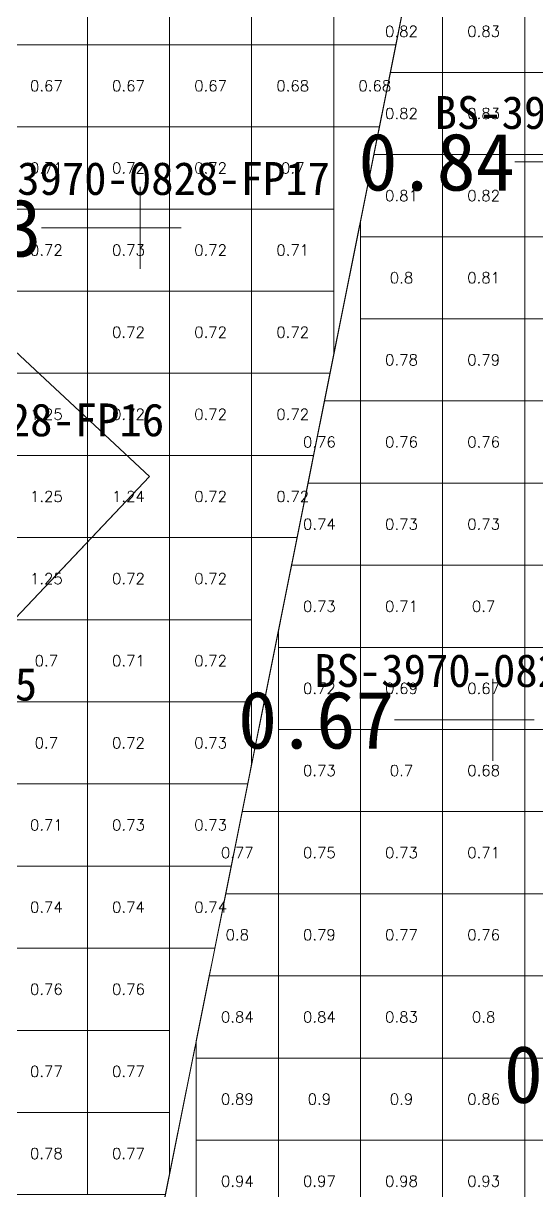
# Model space of a CAD drawing. Header units: inches. Extents: x 469759 to 470079, y 4349683 to 4349873.
# Drawn here: x 469999.35 to 470005.6, y 4349702.59 to 4349716.81 of the extents above; entities that cross this region are included whole.
import ezdxf
from ezdxf.enums import TextEntityAlignment as Align

# ---------------------------------------------------------------- set-up
doc = ezdxf.new("R2010")
doc.units = ezdxf.units.IN
doc.header["$MEASUREMENT"] = 0
for name, color, linetype, lineweight in [('0.500-1.000', 7, 'Continuous', 0), ('1.000-1.500', 7, 'Continuous', 0), ('孔口文字', 7, 'Continuous', 0), ('点', 7, 'Continuous', 0), ('爆区方格网', 7, 'Continuous', 0), ('线条', 7, 'Continuous', 0), ('钻孔', 7, 'Continuous', 0)]:
    doc.layers.add(name, color=color, linetype=linetype, lineweight=lineweight)
doc.styles.add('3dmine_textStyle_1', font='txt.shx', dxfattribs={"height": 1, "bigfont": 'gbcbig.shx'})
doc.styles.add('3dmine_textStyle_3', font='SimSun.ttf', dxfattribs={"height": 1})
doc.styles.add('3dmine_textStyle_4', font='simsunb.ttf', dxfattribs={"height": 1})

msp = doc.modelspace()

# ---------------------------------------------------------------- hatches: boundary and pattern name
at = {"layer": '钻孔', "linetype": 'Continuous', "lineweight": 0, "true_color": 0x00ffff, "extrusion": (0, 1, 0)}
for points in [[(-470001.775, 3959.865), (-470000.775, 3959.865), (-470000.775, 3970.865), (-470001.775, 3970.865)], [(-470006.073, 3960.023), (-470005.073, 3960.023), (-470005.073, 3971.023), (-470006.073, 3971.023)]]:
    msp.add_hatch(color=4, dxfattribs=at).paths.add_polyline_path(points, flags=0)
at = {"layer": '钻孔', "linetype": 'Continuous', "lineweight": 0, "true_color": 0x0000ff, "extrusion": (0, 1, 0)}
msp.add_hatch(color=5, dxfattribs=at).paths.add_polyline_path([(-469999.756, 3959.548), (-469998.756, 3959.548), (-469998.756, 3970.548), (-469999.756, 3970.548)], flags=0)

# ---------------------------------------------------------------- linework, layer by layer
at = {"layer": '0.500-1.000', "color": 4, "linetype": 'Continuous', "lineweight": 0, "true_color": 0x00ffff}
for points in [[(469978.742, 4349698.281), (469980.154, 4349702.694), (469981.009, 4349705.366), (469982.742, 4349711.814), (469985.267, 4349707.116), (469988.107, 4349705.148), (469988.558, 4349704.836), (469990.942, 4349707.038), (469990.864, 4349707.283), (469990.139, 4349709.552), (469993.3, 4349711.78), (469995.933, 4349710.561), (469998.897, 4349709.188), (470000.187, 4349710.546), (470000.892, 4349711.288), (469997.67, 4349714.286), (469997.501, 4349716.07), (469997.307, 4349718.121), (469996.76, 4349719.232), (469994.803, 4349723.2), (469997.774, 4349724.997), (470000.469, 4349723.908), (470003.514, 4349725.713), (470004.352, 4349723.499)], [(470005.924, 4349693.496), (470002.466, 4349692.429), (469999.458, 4349694.437), (470000.259, 4349698.432), (470001.652, 4349705.381), (470002.21, 4349708.163), (470003.043, 4349712.319), (470003.043, 4349712.319), (470004.403, 4349719.103), (470004.962, 4349721.889), (470007.947, 4349723.977)], [(470004.352, 4349723.499), (470004.962, 4349721.889), (470003.86, 4349716.394), (470003.86, 4349716.394), (470002.428, 4349709.248), (470001.607, 4349705.157), (470001.074, 4349702.498), (469999.86, 4349696.442), (469999.458, 4349694.437), (469995.59, 4349691.598), (469995.579, 4349691.59), (469992.567, 4349689.544), (469989.579, 4349691.59), (469988.142, 4349691.637), (469984.329, 4349691.764), (469982.226, 4349692.184), (469980.798, 4349692.47), (469978.133, 4349694.378)]]:
    msp.add_lwpolyline(points, dxfattribs=at)
at = {"layer": '1.000-1.500', "color": 5, "linetype": 'Continuous', "lineweight": 0, "true_color": 0x0000ff}
msp.add_lwpolyline([(469995.839, 4349718.091), (469993.144, 4349716.406), (469993.327, 4349716.277), (469995.366, 4349714.835), (469995.8, 4349714.527), (469997.67, 4349714.286), (470000.892, 4349711.288), (469998.897, 4349709.188), (469994.336, 4349711.301), (469993.3, 4349711.78), (469990.902, 4349710.09), (469990.139, 4349709.552), (469990.942, 4349707.038), (469988.558, 4349704.836), (469985.267, 4349707.116), (469984.751, 4349708.076), (469982.742, 4349711.814), (469984.963, 4349716.86)], dxfattribs=at)
at = {"layer": '点', "color": 138, "linetype": 'Continuous', "lineweight": 0, "true_color": 0x004c4c}
for points, elevation in [([(470000.775, 4349713.817), (470000.775, 4349714.817)], 3970.865), ([(470001.275, 4349714.317), (470000.275, 4349714.317)], 3970.865), ([(470005.073, 4349707.826), (470005.073, 4349708.826)], 3971.023), ([(470005.573, 4349708.326), (470004.573, 4349708.326)], 3971.023)]:
    msp.add_lwpolyline(points, dxfattribs=dict(at, elevation=elevation))
at = {"layer": '爆区方格网', "color": 4, "linetype": 'Continuous', "lineweight": 0, "true_color": 0x00ffff}
for points, elevation in [([(470000.134, 4349716.545), (469999.134, 4349716.545), (469999.134, 4349717.545), (470000.134, 4349717.545), (470000.134, 4349716.545)], 3969.894), ([(470001.134, 4349716.545), (470000.134, 4349716.545), (470000.134, 4349717.545), (470001.134, 4349717.545), (470001.134, 4349716.545)], 3969.894), ([(470002.134, 4349716.545), (470001.134, 4349716.545), (470001.134, 4349717.545), (470002.134, 4349717.545), (470002.134, 4349716.545)], 3969.894), ([(470003.134, 4349716.545), (470002.134, 4349716.545), (470002.134, 4349717.545), (470003.134, 4349717.545), (470003.134, 4349716.545)], 3969.894), ([(470003.891, 4349716.545), (470003.134, 4349716.545), (470003.134, 4349717.545), (470004.091, 4349717.545), (470003.891, 4349716.545)], 3969.894), ([(470004.459, 4349716.208), (470003.823, 4349716.208), (470004.024, 4349717.208), (470004.459, 4349717.208), (470004.459, 4349716.208)], 3970.36), ([(470005.459, 4349716.208), (470004.459, 4349716.208), (470004.459, 4349717.208), (470005.459, 4349717.208), (470005.459, 4349716.208)], 3970.36), ([(470006.459, 4349716.208), (470005.459, 4349716.208), (470005.459, 4349717.208), (470006.459, 4349717.208), (470006.459, 4349716.208)], 3970.36), ([(470000.134, 4349715.545), (469999.134, 4349715.545), (469999.134, 4349716.545), (470000.134, 4349716.545), (470000.134, 4349715.545)], 3969.894), ([(470001.134, 4349715.545), (470000.134, 4349715.545), (470000.134, 4349716.545), (470001.134, 4349716.545), (470001.134, 4349715.545)], 3969.894), ([(470002.134, 4349715.545), (470001.134, 4349715.545), (470001.134, 4349716.545), (470002.134, 4349716.545), (470002.134, 4349715.545)], 3969.894), ([(470003.134, 4349715.545), (470002.134, 4349715.545), (470002.134, 4349716.545), (470003.134, 4349716.545), (470003.134, 4349715.545)], 3969.894), ([(470003.86, 4349716.394), (470003.86, 4349716.394), (470003.69, 4349715.545), (470003.134, 4349715.545), (470003.134, 4349716.545), (470003.891, 4349716.545), (470003.86, 4349716.394)], 3969.894), ([(470004.459, 4349715.208), (470003.623, 4349715.208), (470003.823, 4349716.208), (470004.459, 4349716.208), (470004.459, 4349715.208)], 3970.36), ([(470005.459, 4349715.208), (470004.459, 4349715.208), (470004.459, 4349716.208), (470005.459, 4349716.208), (470005.459, 4349715.208)], 3970.36), ([(470006.459, 4349715.208), (470005.459, 4349715.208), (470005.459, 4349716.208), (470006.459, 4349716.208), (470006.459, 4349715.208)], 3970.36), ([(470000.134, 4349714.545), (469999.134, 4349714.545), (469999.134, 4349715.545), (470000.134, 4349715.545), (470000.134, 4349714.545)], 3969.894), ([(470001.134, 4349714.545), (470000.134, 4349714.545), (470000.134, 4349715.545), (470001.134, 4349715.545), (470001.134, 4349714.545)], 3969.894), ([(470002.134, 4349714.545), (470001.134, 4349714.545), (470001.134, 4349715.545), (470002.134, 4349715.545), (470002.134, 4349714.545)], 3969.894), ([(470003.134, 4349714.545), (470002.134, 4349714.545), (470002.134, 4349715.545), (470003.134, 4349715.545), (470003.134, 4349714.545)], 3969.894), ([(470004.459, 4349714.208), (470003.459, 4349714.208), (470003.459, 4349714.392), (470003.623, 4349715.208), (470004.459, 4349715.208), (470004.459, 4349714.208)], 3970.36), ([(470005.459, 4349714.208), (470004.459, 4349714.208), (470004.459, 4349715.208), (470005.459, 4349715.208), (470005.459, 4349714.208)], 3970.36), ([(470006.459, 4349714.208), (470005.459, 4349714.208), (470005.459, 4349715.208), (470006.459, 4349715.208), (470006.459, 4349714.208)], 3970.36), ([(470000.134, 4349713.545), (469999.134, 4349713.545), (469999.134, 4349714.545), (470000.134, 4349714.545), (470000.134, 4349713.545)], 3969.894), ([(470001.134, 4349713.545), (470000.134, 4349713.545), (470000.134, 4349714.545), (470001.134, 4349714.545), (470001.134, 4349713.545)], 3969.894), ([(470002.134, 4349713.545), (470001.134, 4349713.545), (470001.134, 4349714.545), (470002.134, 4349714.545), (470002.134, 4349713.545)], 3969.894), ([(470003.134, 4349713.545), (470002.134, 4349713.545), (470002.134, 4349714.545), (470003.134, 4349714.545), (470003.134, 4349713.545)], 3969.894), ([(470004.459, 4349713.208), (470003.459, 4349713.208), (470003.459, 4349714.208), (470004.459, 4349714.208), (470004.459, 4349713.208)], 3970.36), ([(470005.459, 4349713.208), (470004.459, 4349713.208), (470004.459, 4349714.208), (470005.459, 4349714.208), (470005.459, 4349713.208)], 3970.36), ([(470006.459, 4349713.208), (470005.459, 4349713.208), (470005.459, 4349714.208), (470006.459, 4349714.208), (470006.459, 4349713.208)], 3970.36), ([(470001.134, 4349712.545), (470000.134, 4349712.545), (470000.134, 4349713.545), (470001.134, 4349713.545), (470001.134, 4349712.545)], 3969.894), ([(470002.134, 4349712.545), (470001.134, 4349712.545), (470001.134, 4349713.545), (470002.134, 4349713.545), (470002.134, 4349712.545)], 3969.894), ([(470003.134, 4349712.773), (470003.089, 4349712.545), (470002.134, 4349712.545), (470002.134, 4349713.545), (470003.134, 4349713.545), (470003.134, 4349712.773)], 3969.894), ([(470004.459, 4349712.208), (470003.459, 4349712.208), (470003.459, 4349713.208), (470004.459, 4349713.208), (470004.459, 4349712.208)], 3970.36), ([(470005.459, 4349712.208), (470004.459, 4349712.208), (470004.459, 4349713.208), (470005.459, 4349713.208), (470005.459, 4349712.208)], 3970.36), ([(470006.459, 4349712.208), (470005.459, 4349712.208), (470005.459, 4349713.208), (470006.459, 4349713.208), (470006.459, 4349712.208)], 3970.36), ([(470001.134, 4349711.545), (470000.134, 4349711.545), (470000.134, 4349712.545), (470001.134, 4349712.545), (470001.134, 4349711.545)], 3969.894), ([(470002.134, 4349711.545), (470001.134, 4349711.545), (470001.134, 4349712.545), (470002.134, 4349712.545), (470002.134, 4349711.545)], 3969.894), ([(470002.888, 4349711.545), (470002.134, 4349711.545), (470002.134, 4349712.545), (470003.089, 4349712.545), (470002.888, 4349711.545)], 3969.894), ([(470003.459, 4349711.208), (470002.821, 4349711.208), (470003.021, 4349712.208), (470003.459, 4349712.208), (470003.459, 4349711.208)], 3970.36), ([(470004.459, 4349711.208), (470003.459, 4349711.208), (470003.459, 4349712.208), (470004.459, 4349712.208), (470004.459, 4349711.208)], 3970.36), ([(470005.459, 4349711.208), (470004.459, 4349711.208), (470004.459, 4349712.208), (470005.459, 4349712.208), (470005.459, 4349711.208)], 3970.36), ([(470006.459, 4349711.208), (470005.459, 4349711.208), (470005.459, 4349712.208), (470006.459, 4349712.208), (470006.459, 4349711.208)], 3970.36), ([(470002.134, 4349710.545), (470001.134, 4349710.545), (470001.134, 4349711.545), (470002.134, 4349711.545), (470002.134, 4349710.545)], 3969.894), ([(470002.688, 4349710.545), (470002.134, 4349710.545), (470002.134, 4349711.545), (470002.888, 4349711.545), (470002.688, 4349710.545)], 3969.894), ([(470003.459, 4349710.208), (470002.62, 4349710.208), (470002.821, 4349711.208), (470003.459, 4349711.208), (470003.459, 4349710.208)], 3970.36), ([(470004.459, 4349710.208), (470003.459, 4349710.208), (470003.459, 4349711.208), (470004.459, 4349711.208), (470004.459, 4349710.208)], 3970.36), ([(470005.459, 4349710.208), (470004.459, 4349710.208), (470004.459, 4349711.208), (470005.459, 4349711.208), (470005.459, 4349710.208)], 3970.36), ([(470006.459, 4349710.208), (470005.459, 4349710.208), (470005.459, 4349711.208), (470006.459, 4349711.208), (470006.459, 4349710.208)], 3970.36), ([(470001.134, 4349709.545), (470000.134, 4349709.545), (470000.134, 4349710.545), (470001.134, 4349710.545), (470001.134, 4349709.545)], 3969.894), ([(470002.134, 4349709.545), (470001.134, 4349709.545), (470001.134, 4349710.545), (470002.134, 4349710.545), (470002.134, 4349709.545)], 3969.894), ([(470003.459, 4349709.208), (470002.459, 4349709.208), (470002.459, 4349709.405), (470002.62, 4349710.208), (470003.459, 4349710.208), (470003.459, 4349709.208)], 3970.36), ([(470004.459, 4349709.208), (470003.459, 4349709.208), (470003.459, 4349710.208), (470004.459, 4349710.208), (470004.459, 4349709.208)], 3970.36), ([(470005.459, 4349709.208), (470004.459, 4349709.208), (470004.459, 4349710.208), (470005.459, 4349710.208), (470005.459, 4349709.208)], 3970.36), ([(470006.459, 4349709.208), (470005.459, 4349709.208), (470005.459, 4349710.208), (470006.459, 4349710.208), (470006.459, 4349709.208)], 3970.36), ([(470000.134, 4349708.545), (469999.134, 4349708.545), (469999.134, 4349709.545), (470000.134, 4349709.545), (470000.134, 4349708.545)], 3969.894), ([(470001.134, 4349708.545), (470000.134, 4349708.545), (470000.134, 4349709.545), (470001.134, 4349709.545), (470001.134, 4349708.545)], 3969.894), ([(470002.134, 4349708.545), (470001.134, 4349708.545), (470001.134, 4349709.545), (470002.134, 4349709.545), (470002.134, 4349708.545)], 3969.894), ([(470003.459, 4349708.208), (470002.459, 4349708.208), (470002.459, 4349709.208), (470003.459, 4349709.208), (470003.459, 4349708.208)], 3970.36), ([(470004.459, 4349708.208), (470003.459, 4349708.208), (470003.459, 4349709.208), (470004.459, 4349709.208), (470004.459, 4349708.208)], 3970.36), ([(470005.459, 4349708.208), (470004.459, 4349708.208), (470004.459, 4349709.208), (470005.459, 4349709.208), (470005.459, 4349708.208)], 3970.36), ([(470006.459, 4349708.208), (470005.459, 4349708.208), (470005.459, 4349709.208), (470006.459, 4349709.208), (470006.459, 4349708.208)], 3970.36), ([(470000.134, 4349707.545), (469999.134, 4349707.545), (469999.134, 4349708.545), (470000.134, 4349708.545), (470000.134, 4349707.545)], 3969.894), ([(470001.134, 4349707.545), (470000.134, 4349707.545), (470000.134, 4349708.545), (470001.134, 4349708.545), (470001.134, 4349707.545)], 3969.894), ([(470002.134, 4349707.785), (470002.086, 4349707.545), (470001.134, 4349707.545), (470001.134, 4349708.545), (470002.134, 4349708.545), (470002.134, 4349707.785)], 3969.894), ([(470003.459, 4349707.208), (470002.459, 4349707.208), (470002.459, 4349708.208), (470003.459, 4349708.208), (470003.459, 4349707.208)], 3970.36), ([(470004.459, 4349707.208), (470003.459, 4349707.208), (470003.459, 4349708.208), (470004.459, 4349708.208), (470004.459, 4349707.208)], 3970.36), ([(470005.459, 4349707.208), (470004.459, 4349707.208), (470004.459, 4349708.208), (470005.459, 4349708.208), (470005.459, 4349707.208)], 3970.36), ([(470006.459, 4349707.208), (470005.459, 4349707.208), (470005.459, 4349708.208), (470006.459, 4349708.208), (470006.459, 4349707.208)], 3970.36), ([(470000.134, 4349706.545), (469999.134, 4349706.545), (469999.134, 4349707.545), (470000.134, 4349707.545), (470000.134, 4349706.545)], 3969.894), ([(470001.134, 4349706.545), (470000.134, 4349706.545), (470000.134, 4349707.545), (470001.134, 4349707.545), (470001.134, 4349706.545)], 3969.894), ([(470001.886, 4349706.545), (470001.134, 4349706.545), (470001.134, 4349707.545), (470002.086, 4349707.545), (470001.886, 4349706.545)], 3969.894), ([(470002.459, 4349706.208), (470001.818, 4349706.208), (470002.019, 4349707.208), (470002.459, 4349707.208), (470002.459, 4349706.208)], 3970.36), ([(470003.459, 4349706.208), (470002.459, 4349706.208), (470002.459, 4349707.208), (470003.459, 4349707.208), (470003.459, 4349706.208)], 3970.36), ([(470004.459, 4349706.208), (470003.459, 4349706.208), (470003.459, 4349707.208), (470004.459, 4349707.208), (470004.459, 4349706.208)], 3970.36), ([(470005.459, 4349706.208), (470004.459, 4349706.208), (470004.459, 4349707.208), (470005.459, 4349707.208), (470005.459, 4349706.208)], 3970.36), ([(470006.459, 4349706.208), (470005.459, 4349706.208), (470005.459, 4349707.208), (470006.459, 4349707.208), (470006.459, 4349706.208)], 3970.36), ([(470000.134, 4349705.545), (469999.134, 4349705.545), (469999.134, 4349706.545), (470000.134, 4349706.545), (470000.134, 4349705.545)], 3969.894), ([(470001.134, 4349705.545), (470000.134, 4349705.545), (470000.134, 4349706.545), (470001.134, 4349706.545), (470001.134, 4349705.545)], 3969.894), ([(470001.685, 4349705.545), (470001.134, 4349705.545), (470001.134, 4349706.545), (470001.886, 4349706.545), (470001.685, 4349705.545)], 3969.894), ([(470002.459, 4349705.208), (470001.618, 4349705.208), (470001.652, 4349705.381), (470001.818, 4349706.208), (470002.459, 4349706.208), (470002.459, 4349705.208)], 3970.36), ([(470003.459, 4349705.208), (470002.459, 4349705.208), (470002.459, 4349706.208), (470003.459, 4349706.208), (470003.459, 4349705.208)], 3970.36), ([(470004.459, 4349705.208), (470003.459, 4349705.208), (470003.459, 4349706.208), (470004.459, 4349706.208), (470004.459, 4349705.208)], 3970.36), ([(470005.459, 4349705.208), (470004.459, 4349705.208), (470004.459, 4349706.208), (470005.459, 4349706.208), (470005.459, 4349705.208)], 3970.36), ([(470006.459, 4349705.208), (470005.459, 4349705.208), (470005.459, 4349706.208), (470006.459, 4349706.208), (470006.459, 4349705.208)], 3970.36), ([(470000.134, 4349704.545), (469999.134, 4349704.545), (469999.134, 4349705.545), (470000.134, 4349705.545), (470000.134, 4349704.545)], 3969.894), ([(470001.134, 4349704.545), (470000.134, 4349704.545), (470000.134, 4349705.545), (470001.134, 4349705.545), (470001.134, 4349704.545)], 3969.894), ([(470002.459, 4349704.208), (470001.459, 4349704.208), (470001.459, 4349704.417), (470001.618, 4349705.208), (470002.459, 4349705.208), (470002.459, 4349704.208)], 3970.36), ([(470003.459, 4349704.208), (470002.459, 4349704.208), (470002.459, 4349705.208), (470003.459, 4349705.208), (470003.459, 4349704.208)], 3970.36), ([(470004.459, 4349704.208), (470003.459, 4349704.208), (470003.459, 4349705.208), (470004.459, 4349705.208), (470004.459, 4349704.208)], 3970.36), ([(470005.459, 4349704.208), (470004.459, 4349704.208), (470004.459, 4349705.208), (470005.459, 4349705.208), (470005.459, 4349704.208)], 3970.36), ([(470006.459, 4349704.208), (470005.459, 4349704.208), (470005.459, 4349705.208), (470006.459, 4349705.208), (470006.459, 4349704.208)], 3970.36), ([(470000.134, 4349703.545), (469999.134, 4349703.545), (469999.134, 4349704.545), (470000.134, 4349704.545), (470000.134, 4349703.545)], 3969.894), ([(470001.134, 4349703.545), (470000.134, 4349703.545), (470000.134, 4349704.545), (470001.134, 4349704.545), (470001.134, 4349703.545)], 3969.894), ([(470002.459, 4349703.208), (470001.459, 4349703.208), (470001.459, 4349704.208), (470002.459, 4349704.208), (470002.459, 4349703.208)], 3970.36), ([(470003.459, 4349703.208), (470002.459, 4349703.208), (470002.459, 4349704.208), (470003.459, 4349704.208), (470003.459, 4349703.208)], 3970.36), ([(470004.459, 4349703.208), (470003.459, 4349703.208), (470003.459, 4349704.208), (470004.459, 4349704.208), (470004.459, 4349703.208)], 3970.36), ([(470005.459, 4349703.208), (470004.459, 4349703.208), (470004.459, 4349704.208), (470005.459, 4349704.208), (470005.459, 4349703.208)], 3970.36), ([(470006.459, 4349703.208), (470005.459, 4349703.208), (470005.459, 4349704.208), (470006.459, 4349704.208), (470006.459, 4349703.208)], 3970.36), ([(470000.134, 4349702.545), (469999.134, 4349702.545), (469999.134, 4349703.545), (470000.134, 4349703.545), (470000.134, 4349702.545)], 3969.894), ([(470001.134, 4349702.797), (470001.084, 4349702.545), (470000.134, 4349702.545), (470000.134, 4349703.545), (470001.134, 4349703.545), (470001.134, 4349702.797)], 3969.894), ([(470002.459, 4349702.208), (470001.459, 4349702.208), (470001.459, 4349703.208), (470002.459, 4349703.208), (470002.459, 4349702.208)], 3970.36), ([(470003.459, 4349702.208), (470002.459, 4349702.208), (470002.459, 4349703.208), (470003.459, 4349703.208), (470003.459, 4349702.208)], 3970.36), ([(470004.459, 4349702.208), (470003.459, 4349702.208), (470003.459, 4349703.208), (470004.459, 4349703.208), (470004.459, 4349702.208)], 3970.36), ([(470005.459, 4349702.208), (470004.459, 4349702.208), (470004.459, 4349703.208), (470005.459, 4349703.208), (470005.459, 4349702.208)], 3970.36), ([(470006.459, 4349702.208), (470005.459, 4349702.208), (470005.459, 4349703.208), (470006.459, 4349703.208), (470006.459, 4349702.208)], 3970.36)]:
    msp.add_lwpolyline(points, dxfattribs=dict(at, elevation=elevation))
at = {"layer": '爆区方格网', "color": 5, "linetype": 'Continuous', "lineweight": 0, "true_color": 0x0000ff, "elevation": 3971.003}
for points in [[(470000.134, 4349711.545), (469999.134, 4349711.545), (469999.134, 4349712.545), (470000.134, 4349712.545), (470000.134, 4349711.545)], [(470000.134, 4349710.545), (469999.134, 4349710.545), (469999.134, 4349711.545), (470000.134, 4349711.545), (470000.134, 4349710.545)], [(470001.134, 4349710.545), (470000.134, 4349710.545), (470000.134, 4349711.545), (470001.134, 4349711.545), (470001.134, 4349710.545)], [(470000.134, 4349709.545), (469999.134, 4349709.545), (469999.134, 4349710.545), (470000.134, 4349710.545), (470000.134, 4349709.545)]]:
    msp.add_lwpolyline(points, dxfattribs=at)
at = {"layer": '线条', "color": 138, "linetype": 'Continuous', "lineweight": 0, "true_color": 0x004c4c}
for points, elevation in [([(470000.775, 4349714.317), (470000.775, 4349714.317), (470000.775, 4349714.317)], 3970.865), ([(470005.073, 4349708.326), (470005.073, 4349708.326), (470005.073, 4349708.326)], 3971.023)]:
    msp.add_lwpolyline(points, dxfattribs=dict(at, elevation=elevation))
at = {"layer": '钻孔', "color": 4, "linetype": 'Continuous', "lineweight": 0, "true_color": 0x00ffff}
for points, elevation in [([(470006.539, 4349715.12), (470005.339, 4349715.12)], 3970.924), ([(470006.539, 4349715.12), (470005.339, 4349715.12)], 3959.924), ([(470000.775, 4349714.317), (469999.575, 4349714.317)], 3970.865), ([(470000.775, 4349714.317), (469999.575, 4349714.317)], 3959.865), ([(470005.073, 4349708.326), (470003.873, 4349708.326)], 3971.023), ([(470005.073, 4349708.326), (470003.873, 4349708.326)], 3960.023)]:
    msp.add_lwpolyline(points, dxfattribs=dict(at, elevation=elevation))

# ---------------------------------------------------------------- texts
at = {"color": 4, "linetype": 'Continuous', "lineweight": 0, "true_color": 0x00ffff, "style": '3dmine_textStyle_1'}
for s, p in [('0.82', (470003.959, 4349716.708, 3970.36)), ('0.83', (470004.959, 4349716.708, 3970.36)), ('0.67', (469999.634, 4349716.045, 3969.894)), ('0.67', (470000.634, 4349716.045, 3969.894)), ('0.67', (470001.634, 4349716.045, 3969.894)), ('0.68', (470002.634, 4349716.045, 3969.894)), ('0.68', (470003.634, 4349716.045, 3969.894)), ('0.82', (470003.959, 4349715.708, 3970.36)), ('0.83', (470004.959, 4349715.708, 3970.36)), ('0.71', (469999.634, 4349715.045, 3969.894)), ('0.72', (470000.634, 4349715.045, 3969.894)), ('0.72', (470001.634, 4349715.045, 3969.894)), ('0.7', (470002.634, 4349715.045, 3969.894)), ('0.81', (470003.959, 4349714.708, 3970.36)), ('0.82', (470004.959, 4349714.708, 3970.36)), ('0.72', (469999.634, 4349714.045, 3969.894)), ('0.73', (470000.634, 4349714.045, 3969.894)), ('0.72', (470001.634, 4349714.045, 3969.894)), ('0.71', (470002.634, 4349714.045, 3969.894)), ('0.8', (470003.959, 4349713.708, 3970.36)), ('0.81', (470004.959, 4349713.708, 3970.36)), ('0.72', (470000.634, 4349713.045, 3969.894)), ('0.72', (470001.634, 4349713.045, 3969.894)), ('0.72', (470002.634, 4349713.045, 3969.894)), ('0.78', (470003.959, 4349712.708, 3970.36)), ('0.79', (470004.959, 4349712.708, 3970.36)), ('0.72', (470000.634, 4349712.045, 3969.894)), ('0.72', (470001.634, 4349712.045, 3969.894)), ('0.72', (470002.634, 4349712.045, 3969.894)), ('0.76', (470002.959, 4349711.708, 3970.36)), ('0.76', (470003.959, 4349711.708, 3970.36)), ('0.76', (470004.959, 4349711.708, 3970.36)), ('0.72', (470001.634, 4349711.045, 3969.894)), ('0.72', (470002.634, 4349711.045, 3969.894)), ('0.74', (470002.959, 4349710.708, 3970.36)), ('0.73', (470003.959, 4349710.708, 3970.36)), ('0.73', (470004.959, 4349710.708, 3970.36)), ('0.72', (470000.634, 4349710.045, 3969.894)), ('0.72', (470001.634, 4349710.045, 3969.894)), ('0.73', (470002.959, 4349709.708, 3970.36)), ('0.71', (470003.959, 4349709.708, 3970.36)), ('0.7', (470004.959, 4349709.708, 3970.36)), ('0.7', (469999.634, 4349709.045, 3969.894)), ('0.71', (470000.634, 4349709.045, 3969.894)), ('0.72', (470001.634, 4349709.045, 3969.894)), ('0.72', (470002.959, 4349708.708, 3970.36)), ('0.69', (470003.959, 4349708.708, 3970.36)), ('0.67', (470004.959, 4349708.708, 3970.36)), ('0.7', (469999.634, 4349708.045, 3969.894)), ('0.72', (470000.634, 4349708.045, 3969.894)), ('0.73', (470001.634, 4349708.045, 3969.894)), ('0.73', (470002.959, 4349707.708, 3970.36)), ('0.7', (470003.959, 4349707.708, 3970.36)), ('0.68', (470004.959, 4349707.708, 3970.36)), ('0.71', (469999.634, 4349707.045, 3969.894)), ('0.73', (470000.634, 4349707.045, 3969.894)), ('0.73', (470001.634, 4349707.045, 3969.894)), ('0.77', (470001.959, 4349706.708, 3970.36)), ('0.75', (470002.959, 4349706.708, 3970.36)), ('0.73', (470003.959, 4349706.708, 3970.36)), ('0.71', (470004.959, 4349706.708, 3970.36)), ('0.74', (469999.634, 4349706.045, 3969.894)), ('0.74', (470000.634, 4349706.045, 3969.894)), ('0.74', (470001.634, 4349706.045, 3969.894)), ('0.8', (470001.959, 4349705.708, 3970.36)), ('0.79', (470002.959, 4349705.708, 3970.36)), ('0.77', (470003.959, 4349705.708, 3970.36)), ('0.76', (470004.959, 4349705.708, 3970.36)), ('0.76', (469999.634, 4349705.045, 3969.894)), ('0.76', (470000.634, 4349705.045, 3969.894)), ('0.84', (470001.959, 4349704.708, 3970.36)), ('0.84', (470002.959, 4349704.708, 3970.36)), ('0.83', (470003.959, 4349704.708, 3970.36)), ('0.8', (470004.959, 4349704.708, 3970.36)), ('0.77', (469999.634, 4349704.045, 3969.894)), ('0.77', (470000.634, 4349704.045, 3969.894)), ('0.89', (470001.959, 4349703.708, 3970.36)), ('0.9', (470002.959, 4349703.708, 3970.36)), ('0.9', (470003.959, 4349703.708, 3970.36)), ('0.86', (470004.959, 4349703.708, 3970.36)), ('0.78', (469999.634, 4349703.045, 3969.894)), ('0.77', (470000.634, 4349703.045, 3969.894)), ('0.94', (470001.959, 4349702.708, 3970.36)), ('0.97', (470002.959, 4349702.708, 3970.36)), ('0.98', (470003.959, 4349702.708, 3970.36)), ('0.93', (470004.959, 4349702.708, 3970.36))]:
    msp.add_text(s, height=0.1333, dxfattribs=at).set_placement(p, align=Align.MIDDLE_CENTER)
at = {"color": 5, "linetype": 'Continuous', "lineweight": 0, "true_color": 0x0000ff, "style": '3dmine_textStyle_1'}
for s, p in [('1.25', (469999.634, 4349712.045, 3971.003)), ('1.25', (469999.634, 4349711.045, 3971.003)), ('1.24', (470000.634, 4349711.045, 3971.003)), ('1.25', (469999.634, 4349710.045, 3971.003))]:
    msp.add_text(s, height=0.1333, dxfattribs=at).set_placement(p, align=Align.MIDDLE_CENTER)
at = {"layer": '孔口文字', "color": 138, "linetype": 'Continuous', "lineweight": 0, "true_color": 0x004c4c}
for s, style, p in [('BS-3970-0820-P11', '3dmine_textStyle_4', (470006.539, 4349715.52, 3970.924)), ('NS-3970-0828-FP17', '3dmine_textStyle_3', (470000.775, 4349714.717, 3970.865)), ('NS-3970-0828-FP16', '3dmine_textStyle_3', (469998.756, 4349711.778, 3970.548)), ('BS-3970-0820-P12', '3dmine_textStyle_4', (470005.073, 4349708.726, 3971.023)), ('NS-3970-0828-FP15', '3dmine_textStyle_3', (469997.208, 4349708.56, 3970.633))]:
    msp.add_text(s, height=0.4, dxfattribs=dict(at, style=style)).set_placement(p, align=Align.CENTER)
at = {"layer": '钻孔', "color": 4, "linetype": 'Continuous', "lineweight": 0, "true_color": 0x00ffff}
for s, style, p in [('0.84', '3dmine_textStyle_4', (470005.339, 4349715.12, 3970.924)), ('0.73', '3dmine_textStyle_3', (469999.575, 4349714.317, 3970.865)), ('0.67', '3dmine_textStyle_4', (470003.873, 4349708.326, 3971.023)), ('0.71', '3dmine_textStyle_4', (470007.11, 4349704.011, 3970.836))]:
    msp.add_text(s, height=0.7, dxfattribs=dict(at, style=style)).set_placement(p, align=Align.MIDDLE_RIGHT)

doc.saveas('drawing.dxf')
